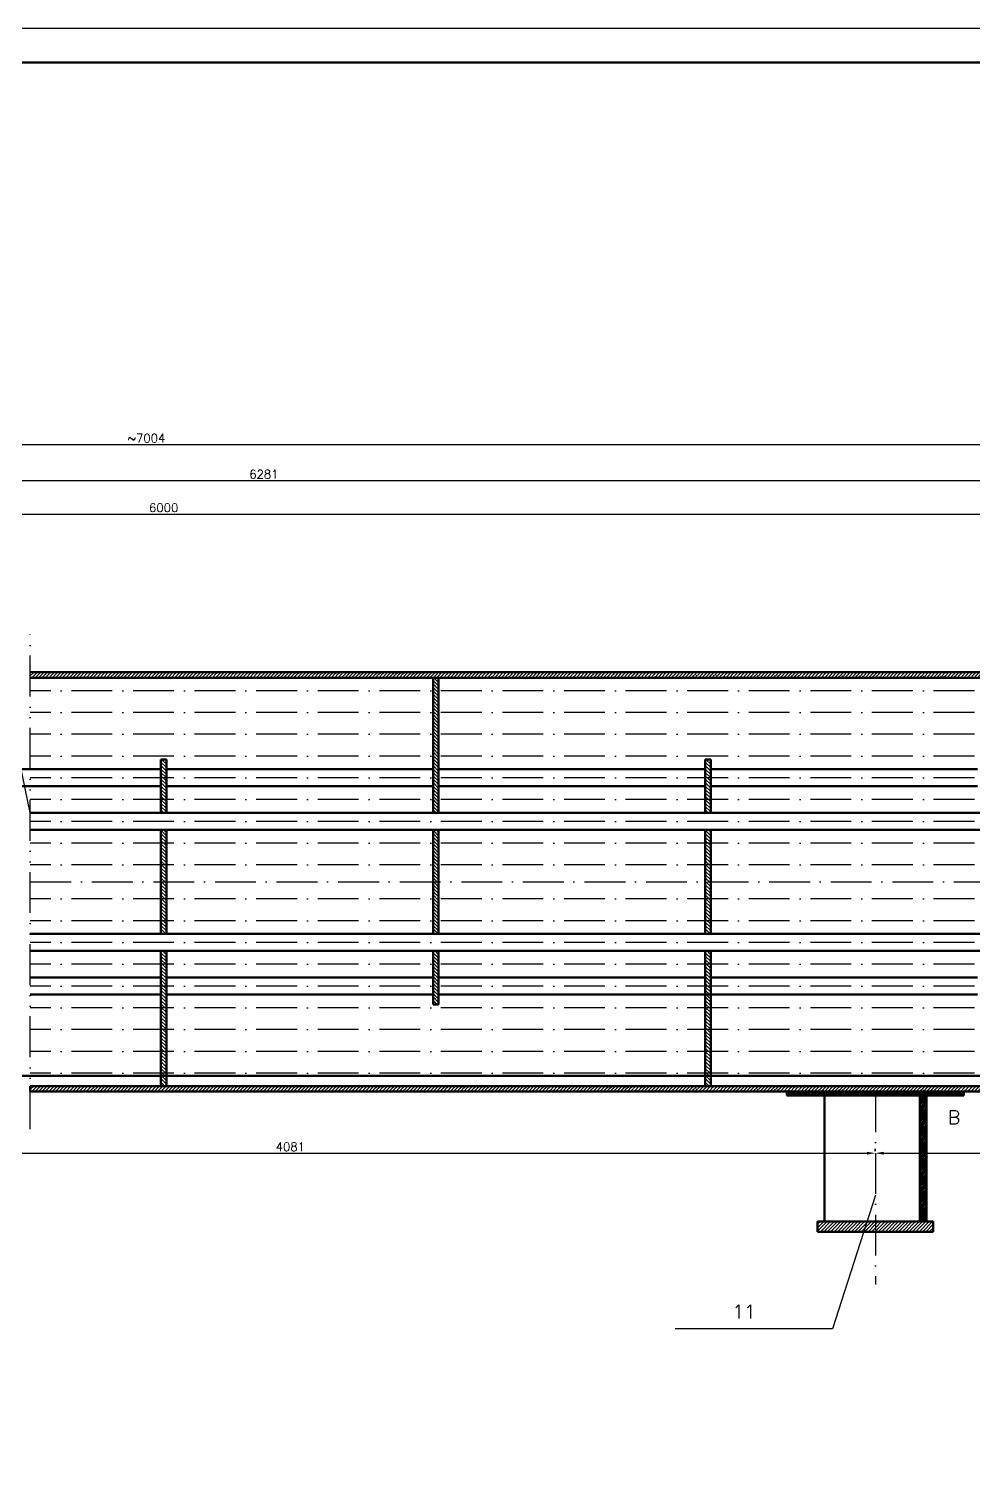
# Model space of a CAD drawing. Header units: millimetres. Extents: x 0 to 5458, y 0 to 841.
# Drawn here: x 457.7 to 735.4, y 420.5 to 841 of the extents above; entities that cross this region are included whole.
import ezdxf

# ---------------------------------------------------------------- set-up
doc = ezdxf.new("R2010")
doc.units = ezdxf.units.MM
doc.header["$PDMODE"] = 34
doc.linetypes.add('ACAD_ISO10W100', pattern=[18, 12, -3, 0, -3])
doc.linetypes.add('ACAD_ISO12W100', pattern=[21, 12, -3, 0, -3, 0, -3])
doc.layers.get('Defpoints').update_dxf_attribs({"lineweight": 25})
for name, color, linetype, lineweight in [('实线', 7, 'Continuous', 50), ('断开线', 220, 'ACAD_ISO12W100', 25), ('标注（用细实线）', 3, 'Continuous', 25), ('点化线', 10, 'ACAD_ISO10W100', 25), ('细实线', 2, 'Continuous', 25)]:
    doc.layers.add(name, color=color, linetype=linetype, lineweight=lineweight)
doc.styles.get("Standard").update_dxf_attribs({"font": 'txt', "bigfont": 'gbcbig.shx'})
doc.styles.add('标题栏', font='txt.shx', dxfattribs={"height": 4, "bigfont": 'gbcbig.shx'})
doc.dimstyles.new('ISO-25', dxfattribs={"dimtxt": 2.5, "dimasz": 2.5, "dimexe": 1.25, "dimexo": 0.625, "dimtad": 1, "dimtxsty": 'Standard', "dimcen": 2.5, "dimadec": 0, "dimazin": 0, "dimtfac": 1, "dimtmove": 0, "dimatfit": 3, "dimfxl": 0, "dimarcsym": 0})
pattern_1 = [(135, (320, 1.13686837721616e-13), (-0.4999999991609843, -0.4999999991609841), [])]
pattern_2 = [(135, (160, 1.13686837721616e-13), (-0.4999999991609843, -0.4999999991609841), [])]
pattern_3 = [(135, (26.00000000000011, 0), (-0.2499999995804922, -0.2499999995804921), [])]
pattern_4 = [(45, (344.0195017295355, 0), (-0.4999999991609842, 0.4999999991609843), [])]

# ---------------------------------------------------------------- blocks, each defined once
blk = doc.blocks.new('*D10')
at = {"layer": 'Defpoints', "color": 0, "ltscale": 0.3}
for p in [(818.2000000000002, 698.3101926759518), (176.6000000000002, 689.5691879913943), (818.2000000000002, 626.2157731799078)]:
    blk.add_point(p, dxfattribs=at)
at = {"layer": '标注（用细实线）', "color": 0, "lineweight": -2, "ltscale": 0.3}
for p, q in [((176.6000000000002, 690.1941879913943), (176.6000000000002, 699.5601926759518)), ((179.1000000000002, 698.3101926759518), (815.7000000000002, 698.3101926759518)), ((818.2000000000002, 626.8407731799078), (818.2000000000002, 699.5601926759518))]:
    blk.add_line(p, q, dxfattribs=at)
at = {"layer": '标注（用细实线）', "color": 0, "ltscale": 0.3}
for points in [[(179.1000000000002, 698.7268593426185), (179.1000000000002, 697.8935260092852), (176.6000000000002, 698.3101926759518)], [(815.7000000000002, 698.7268593426185), (815.7000000000002, 697.8935260092852), (818.2000000000002, 698.3101926759518)]]:
    blk.add_solid(points, dxfattribs=at)
at = {"layer": '标注（用细实线）', "color": 0, "ltscale": 0.3, "insert": (497.4000000000002, 700.1851926759518), "char_height": 2.5, "attachment_point": 5}
blk.add_mtext('6000', dxfattribs=at)
blk = doc.blocks.new('*D11')
at = {"layer": 'Defpoints', "color": 0, "ltscale": 0.3}
for p in [(877.0972545323561, 708.169378002075), (176.6000000000002, 698.3101926759518), (877.0972545323561, 651.8157731799079)]:
    blk.add_point(p, dxfattribs=at)
at = {"layer": '标注（用细实线）', "color": 0, "lineweight": -2, "ltscale": 0.3}
for p, q in [((176.6000000000002, 698.9351926759518), (176.6000000000002, 709.419378002075)), ((179.1000000000002, 708.169378002075), (874.5972545323561, 708.169378002075)), ((877.0972545323561, 652.4407731799079), (877.0972545323561, 709.419378002075))]:
    blk.add_line(p, q, dxfattribs=at)
at = {"layer": '标注（用细实线）', "color": 0, "ltscale": 0.3}
for points in [[(179.1000000000002, 708.5860446687416), (179.1000000000002, 707.7527113354083), (176.6000000000002, 708.169378002075)], [(874.5972545323561, 708.5860446687416), (874.5972545323561, 707.7527113354083), (877.0972545323561, 708.169378002075)]]:
    blk.add_solid(points, dxfattribs=at)
at = {"layer": '标注（用细实线）', "color": 0, "ltscale": 0.3, "insert": (526.8486272661781, 710.044378002075), "char_height": 2.5, "attachment_point": 5}
blk.add_mtext('6281', dxfattribs=at)
blk = doc.blocks.new('*D12')
at = {"layer": 'Defpoints', "color": 0, "ltscale": 0.3}
for p in [(920.3999999991547, 718.7390158449934), (64.21939030030282, 590.2157430798321), (920.3999999991547, 590.2157430798321)]:
    blk.add_point(p, dxfattribs=at)
at = {"layer": '标注（用细实线）', "color": 0, "lineweight": -2, "ltscale": 0.3}
for p, q in [((64.21939030030282, 590.8407430798321), (64.21939030030283, 719.9890158449934)), ((920.3999999991547, 590.8407430798321), (920.3999999991547, 719.9890158449934)), ((66.71939030030283, 718.7390158449934), (917.8999999991547, 718.7390158449934))]:
    blk.add_line(p, q, dxfattribs=at)
at = {"layer": '标注（用细实线）', "color": 0, "ltscale": 0.3}
for points in [[(66.71939030030283, 719.1556825116601), (66.71939030030283, 718.3223491783268), (64.21939030030283, 718.7390158449934)], [(917.8999999991547, 719.1556825116601), (917.8999999991547, 718.3223491783268), (920.3999999991547, 718.7390158449934)]]:
    blk.add_solid(points, dxfattribs=at)
at = {"layer": '标注（用细实线）', "color": 0, "ltscale": 0.3, "insert": (492.3096951497288, 720.6140158449934), "char_height": 2.5, "attachment_point": 5}
blk.add_mtext('~7004', dxfattribs=at)
blk = doc.blocks.new('*D17')
at = {"layer": 'Defpoints', "color": 0, "ltscale": 0.3}
for p in [(706.5497017917065, 510.4775451745225), (849.9174904529759, 510.489178497494), (849.9174904529759, 505.8157731799081)]:
    blk.add_point(p, dxfattribs=at)
at = {"layer": '标注（用细实线）', "color": 0, "lineweight": -2, "ltscale": 0.3}
for p, q in [((706.5497017917065, 511.1025451745225), (706.5497017917065, 511.739178497494)), ((709.0497017917065, 510.489178497494), (847.4174904529759, 510.489178497494)), ((849.9174904529759, 506.4407731799081), (849.9174904529759, 511.739178497494))]:
    blk.add_line(p, q, dxfattribs=at)
at = {"layer": '标注（用细实线）', "color": 0, "ltscale": 0.3}
for points in [[(709.0497017917065, 510.9058451641607), (709.0497017917065, 510.0725118308274), (706.5497017917065, 510.489178497494)], [(847.4174904529759, 510.9058451641607), (847.4174904529759, 510.0725118308274), (849.9174904529759, 510.489178497494)]]:
    blk.add_solid(points, dxfattribs=at)
at = {"layer": '标注（用细实线）', "color": 0, "ltscale": 0.3, "insert": (778.2335961223412, 512.3641784974941), "char_height": 2.5, "attachment_point": 5}
blk.add_mtext('1000', dxfattribs=at)
blk = doc.blocks.new('*D46')
at = {"layer": 'Defpoints', "color": 0, "ltscale": 0.3}
for p in [(362.6000000000004, 510.058745547547), (706.6195017295357, 510.489178497494), (706.6195017295357, 510.489178497494)]:
    blk.add_point(p, dxfattribs=at)
at = {"layer": '标注（用细实线）', "color": 0, "lineweight": -2, "ltscale": 0.3}
for p, q in [((362.6000000000004, 510.683745547547), (362.6000000000004, 511.739178497494)), ((365.1000000000004, 510.489178497494), (704.1195017295357, 510.489178497494)), ((706.6195017295357, 511.114178497494), (706.6195017295357, 511.739178497494))]:
    blk.add_line(p, q, dxfattribs=at)
at = {"layer": '标注（用细实线）', "color": 0, "ltscale": 0.3}
for points in [[(365.1000000000004, 510.9058451641607), (365.1000000000004, 510.0725118308274), (362.6000000000004, 510.489178497494)], [(704.1195017295357, 510.9058451641607), (704.1195017295357, 510.0725118308274), (706.6195017295357, 510.489178497494)]]:
    blk.add_solid(points, dxfattribs=at)
at = {"layer": '标注（用细实线）', "color": 0, "ltscale": 0.3, "insert": (534.6097508647681, 512.3641784974941), "char_height": 2.5, "attachment_point": 5}
blk.add_mtext('4081', dxfattribs=at)

msp = doc.modelspace()

# ---------------------------------------------------------------- hatches: boundary and pattern name
at = {"layer": '实线', "ltscale": 0.3}
h = msp.add_hatch(dxfattribs=at)
h.set_pattern_fill('JIS_WOOD', color=256, scale=0.5, angle=90, style=0)
h.set_pattern_definition(pattern_3)
h.paths.add_polyline_path([(732.6195017295358, 528.6157731801352), (706.619501729536, 528.6157731801351), (706.619501729536, 527.420043637781), (732.619501729536, 527.4200436377811)])
at = {"layer": '标注（用细实线）', "ltscale": 0.3}
h = msp.add_hatch(dxfattribs=at)
h.set_pattern_fill('JIS_WOOD', color=256, style=0)
h.set_pattern_definition([(45, (-1.906481975311181e-05, 121.5999999997729), (-0.4999999991609842, 0.4999999991609843), [])])
edge = h.paths.add_edge_path()
edge.add_line((458.2051627914616, 651.815773179681), (458.2051818562813, 650.2157731799081))
edge.add_line((838.8348387662741, 651.815773179681), (458.2051628455031, 651.8112377820911))
edge.add_line((838.8348387662741, 650.2157731799081), (838.8348387662741, 651.815773179681))
edge.add_line((458.2051818562813, 650.2157731799081), (838.8348387662741, 650.2157731799081))
edge.add_line((838.8348387662741, 650.2206493609291), (826.1999809351804, 650.2204988101248))
h = msp.add_hatch(dxfattribs=at)
h.set_pattern_fill('JIS_WOOD', color=256, angle=90, style=0)
h.set_pattern_definition(pattern_1)
h.paths.add_polyline_path([(578.2000000000002, 650.2157731799081), (576.6000000000001, 650.2157731799078), (576.6000000000001, 646.4157731799077), (578.2000000000002, 646.4157731799077)])
h = msp.add_hatch(dxfattribs=at)
h.set_pattern_fill('JIS_WOOD', color=256, angle=90, style=0)
h.set_pattern_definition(pattern_1)
h.paths.add_polyline_path([(578.2000000000002, 627.2157731799077), (576.6000000000001, 627.2157731799078), (576.6000000000001, 620.8157731799078), (578.2000000000002, 620.8157731799079)])
h.paths.add_polyline_path([(578.2000000000002, 633.6157731799078), (576.6000000000001, 633.6157731799079), (576.6000000000001, 627.2157731799078), (578.2000000000002, 627.2157731799078)])
h.paths.add_polyline_path([(578.2000000000003, 640.0157731799078), (576.6000000000001, 640.0157731799078), (576.6000000000001, 633.6157731799078), (578.2000000000002, 633.6157731799077)])
h.paths.add_polyline_path([(578.2000000000003, 646.4157731799075), (576.6000000000001, 646.4157731799077), (576.6000000000001, 640.0157731799077), (578.2000000000002, 640.0157731799077)])
h.paths.add_polyline_path([(578.2000000000002, 620.8157731799078), (576.6000000000001, 620.8157731799078), (576.6000000000003, 614.4157731799079), (578.2000000000002, 614.4157731799079)])
h.paths.add_polyline_path([(578.2000000000002, 614.4157731799079), (576.6000000000001, 614.4157731799079), (576.6000000000001, 610.5157731799078), (578.2000000000002, 610.5157731799078)])
h.paths.add_polyline_path([(578.2000000000002, 605.515773179908), (576.6000000000001, 605.515773179908), (576.6000000000001, 601.6157731799079), (578.2000000000002, 601.6157731799079)])
h.paths.add_polyline_path([(578.2000000000002, 601.6157731799079), (576.6000000000001, 601.6157731799079), (576.6000000000001, 595.215773179908), (578.2000000000002, 595.215773179908)])
h.paths.add_polyline_path([(578.2000000000002, 595.2157731799081), (576.6000000000001, 595.215773179908), (576.6000000000001, 590.2157731799082), (578.2000000000002, 590.2157731799082)])
h.paths.add_polyline_path([(578.2, 590.2157731799082), (576.6000000000001, 590.2157731799081), (576.6000000000001, 585.2157731799083), (578.2000000000002, 585.2157731799083)])
h.paths.add_polyline_path([(578.2000000000002, 585.2157731799083), (576.6000000000001, 585.2157731799082), (576.6000000000001, 578.8157731799082), (578.2000000000002, 578.8157731799082)])
h = msp.add_hatch(dxfattribs=at)
h.set_pattern_fill('JIS_WOOD', color=256, angle=90, style=0)
h.set_pattern_definition(pattern_2)
h.paths.add_polyline_path([(498.2000000000002, 626.215773179908), (496.6000000000002, 626.2157731799081), (496.6000000000002, 620.8157731799079), (498.2000000000002, 620.8157731799079)])
h.paths.add_polyline_path([(498.2000000000002, 620.8157731799079), (496.6000000000003, 620.815773179908), (496.6000000000002, 614.4157731799079), (498.2000000000002, 614.4157731799079)])
h.paths.add_polyline_path([(498.2000000000002, 614.4157731799079), (496.6000000000001, 614.4157731799079), (496.6000000000002, 610.5157731799078), (498.2000000000002, 610.5157731799078)])
h = msp.add_hatch(dxfattribs=at)
h.set_pattern_fill('JIS_WOOD', color=256, angle=90, style=0)
h.set_pattern_definition(pattern_1)
h.paths.add_polyline_path([(658.2000000000002, 626.215773179908), (656.6000000000001, 626.2157731799081), (656.6000000000001, 620.8157731799079), (658.2000000000002, 620.8157731799079)])
h.paths.add_polyline_path([(658.2000000000002, 620.8157731799079), (656.6000000000003, 620.815773179908), (656.6000000000001, 614.4157731799079), (658.2000000000002, 614.4157731799079)])
h.paths.add_polyline_path([(658.2000000000002, 614.4157731799079), (656.6000000000001, 614.4157731799079), (656.6000000000001, 610.5157731799078), (658.2000000000002, 610.5157731799078)])
h = msp.add_hatch(dxfattribs=at)
h.set_pattern_fill('JIS_WOOD', color=256, angle=90, style=0)
h.set_pattern_definition(pattern_2)
h.paths.add_polyline_path([(498.2000000000001, 605.515773179908), (496.6000000000002, 605.5157731799079), (496.6000000000002, 601.6157731799079), (498.2000000000001, 601.6157731799079)])
h.paths.add_polyline_path([(498.2000000000002, 601.6157731799079), (496.6000000000003, 601.6157731799079), (496.6000000000002, 595.215773179908), (498.2000000000002, 595.2157731799078)])
h.paths.add_polyline_path([(498.2000000000002, 595.215773179908), (496.6000000000003, 595.215773179908), (496.6000000000003, 590.2157731799082), (498.2000000000002, 590.2157731799082)])
h.paths.add_polyline_path([(498.2000000000002, 590.2157731799081), (496.6000000000002, 590.2157731799082), (496.6000000000001, 585.2157731799082), (498.2000000000003, 585.2157731799083)])
h.paths.add_polyline_path([(498.2000000000002, 585.2157731799082), (496.6000000000002, 585.2157731799082), (496.6000000000001, 578.8157731799081), (498.2000000000002, 578.8157731799081)])
h.paths.add_polyline_path([(498.2000000000002, 578.8157731799082), (496.6000000000002, 578.8157731799082), (496.6000000000001, 574.915773179908), (498.2000000000003, 574.915773179908)])
h.paths.add_polyline_path([(498.2000000000002, 569.9157731799085), (496.6000000000001, 569.9157731799085), (496.6000000000001, 566.0157731799083), (498.2000000000002, 566.0157731799084)])
h.paths.add_polyline_path([(498.2000000000002, 566.0157731799081), (496.6000000000001, 566.0157731799081), (496.6000000000001, 559.615773179908), (498.2000000000002, 559.615773179908)])
h = msp.add_hatch(dxfattribs=at)
h.set_pattern_fill('JIS_WOOD', color=256, angle=90, style=0)
h.set_pattern_definition(pattern_1)
h.paths.add_polyline_path([(658.2, 605.515773179908), (656.6000000000001, 605.5157731799079), (656.6000000000001, 601.6157731799079), (658.2, 601.6157731799079)])
h.paths.add_polyline_path([(658.2000000000002, 601.6157731799079), (656.6000000000003, 601.6157731799079), (656.6000000000001, 595.215773179908), (658.2000000000002, 595.2157731799078)])
h.paths.add_polyline_path([(658.2000000000002, 595.215773179908), (656.6000000000003, 595.215773179908), (656.6000000000003, 590.2157731799082), (658.2000000000002, 590.2157731799082)])
h.paths.add_polyline_path([(658.2000000000003, 590.2157731799081), (656.6000000000001, 590.2157731799082), (656.6000000000001, 585.2157731799082), (658.2000000000003, 585.2157731799083)])
h.paths.add_polyline_path([(658.2000000000002, 585.2157731799082), (656.6000000000001, 585.2157731799082), (656.6000000000001, 578.8157731799081), (658.2000000000003, 578.8157731799081)])
h.paths.add_polyline_path([(658.2000000000003, 578.8157731799082), (656.6000000000001, 578.8157731799082), (656.6000000000001, 574.915773179908), (658.2000000000003, 574.915773179908)])
h.paths.add_polyline_path([(658.2000000000003, 569.9157731799085), (656.6000000000001, 569.9157731799085), (656.6000000000001, 566.0157731799083), (658.2000000000003, 566.0157731799084)])
h.paths.add_polyline_path([(658.2000000000003, 566.0157731799081), (656.6000000000001, 566.0157731799081), (656.6000000000001, 559.615773179908), (658.2000000000002, 559.615773179908)])
h = msp.add_hatch(dxfattribs=at)
h.set_pattern_fill('JIS_WOOD', color=256, angle=90, style=0)
h.set_pattern_definition(pattern_1)
h.paths.add_polyline_path([(578.2000000000003, 578.8157731799082), (576.6000000000001, 578.8157731799082), (576.6000000000001, 574.915773179908), (578.2000000000002, 574.915773179908)])
h.paths.add_polyline_path([(578.2000000000002, 569.9157731799083), (576.6000000000001, 569.9157731799083), (576.6000000000001, 566.0157731799081), (578.2000000000002, 566.0157731799081)])
h.paths.add_polyline_path([(578.2000000000002, 566.015773179908), (576.6000000000001, 566.015773179908), (576.6000000000001, 559.6157731799082), (578.2000000000002, 559.615773179908)])
h.paths.add_polyline_path([(578.2000000000003, 559.6157731799082), (576.6000000000001, 559.6157731799082), (576.6000000000001, 554.2157731799081), (578.2000000000002, 554.2157731799082)])
h = msp.add_hatch(dxfattribs=at)
h.set_pattern_fill('JIS_WOOD', color=256, angle=90, style=0)
h.set_pattern_definition(pattern_2)
h.paths.add_polyline_path([(498.2000000000002, 559.6157731799082), (496.6000000000001, 559.6157731799082), (496.6000000000001, 553.2157731799082), (498.2000000000002, 553.2157731799081)])
h.paths.add_polyline_path([(498.2000000000002, 553.2157731799082), (496.6000000000001, 553.2157731799081), (496.6000000000001, 546.8157731799081), (498.2000000000002, 546.8157731799081)])
h.paths.add_polyline_path([(498.2000000000002, 546.8157731799082), (496.6000000000001, 546.8157731799082), (496.6000000000001, 540.4157731799082), (498.2000000000002, 540.4157731799081)])
h.paths.add_polyline_path([(498.2000000000002, 540.4157731799082), (496.6000000000001, 540.4157731799081), (496.6000000000001, 534.0157731799081), (498.2000000000002, 534.0157731799081)])
h.paths.add_polyline_path([(498.2000000000002, 533.2157731799083), (496.6000000000001, 533.2157731799083), (496.6000000000001, 530.2157731799082), (498.2000000000001, 530.2157731799081)])
h.paths.add_polyline_path([(498.2000000000001, 534.0157731799081), (496.6000000000001, 534.0157731799081), (496.6000000000001, 533.2157731799083), (498.2000000000002, 533.2157731799084)])
h = msp.add_hatch(dxfattribs=at)
h.set_pattern_fill('JIS_WOOD', color=256, angle=90, style=0)
h.set_pattern_definition(pattern_1)
h.paths.add_polyline_path([(658.2000000000003, 559.6157731799082), (656.6000000000001, 559.6157731799082), (656.6000000000001, 553.2157731799082), (658.2000000000002, 553.2157731799081)])
h.paths.add_polyline_path([(658.2000000000002, 553.2157731799082), (656.6000000000001, 553.2157731799081), (656.6000000000001, 546.8157731799081), (658.2000000000002, 546.8157731799081)])
h.paths.add_polyline_path([(658.2000000000002, 546.8157731799082), (656.6000000000001, 546.8157731799082), (656.6000000000001, 540.4157731799082), (658.2000000000002, 540.4157731799081)])
h.paths.add_polyline_path([(658.2000000000002, 540.4157731799082), (656.6000000000001, 540.4157731799081), (656.6000000000001, 534.0157731799081), (658.2000000000002, 534.0157731799081)])
h.paths.add_polyline_path([(658.2000000000002, 533.2157731799083), (656.6000000000001, 533.2157731799083), (656.6000000000001, 530.2157731799082), (658.2, 530.2157731799081)])
h.paths.add_polyline_path([(658.2, 534.0157731799081), (656.6000000000001, 534.0157731799081), (656.6000000000001, 533.2157731799083), (658.2000000000003, 533.2157731799084)])
h = msp.add_hatch(dxfattribs=at)
h.set_pattern_fill('JIS_WOOD', color=256, style=0)
h.set_pattern_definition([(45, (0, 0), (-0.4999999991609842, 0.4999999991609843), [])])
edge = h.paths.add_edge_path()
edge.add_line((458.2051818562814, 530.2157731799081), (458.2052009211011, 528.6157731801352))
edge.add_line((838.8348578310938, 530.2157731799081), (458.2051819103229, 530.2112377823182))
edge.add_line((838.8348578310938, 528.6157731801352), (838.8348578310938, 530.2157731799081))
edge.add_line((458.2052009211011, 528.6157731801352), (838.8348578310938, 528.6157731801352))
edge.add_line((838.8348578310938, 528.6206493611562), (826.2000000000002, 528.6204988103519))
h = msp.add_hatch(dxfattribs=at)
h.set_pattern_fill('JIS_WOOD', color=256, scale=0.5, angle=90, style=0)
h.set_pattern_definition([(135, (0, 0), (-0.2499999995804922, -0.2499999995804921), [])])
h.paths.add_polyline_path([(706.6195017295357, 528.6157731801352), (680.6195017295358, 528.6157731801351), (680.6195017295358, 527.420043637781), (706.6195017295358, 527.4200436377811)])
h = msp.add_hatch(dxfattribs=at)
h.set_pattern_fill('JIS_WOOD', color=256, scale=0.5, angle=90, style=0)
h.set_pattern_definition(pattern_3)
h.paths.add_polyline_path([(732.6195017295358, 528.6157731801352), (706.619501729536, 528.6157731801351), (706.619501729536, 527.420043637781), (732.619501729536, 527.4200436377811)])
h = msp.add_hatch(dxfattribs=at)
h.set_pattern_fill('JIS_WOOD', color=256, scale=0.5, style=0)
h.set_pattern_definition([(45, (372.0587801241545, -0.03847576209415138), (-0.2499999995804921, 0.2499999995804921), [])])
h.paths.add_polyline_path([(721.6587801241549, 527.381567875687), (719.6587801241549, 527.381567875687), (719.6587801241549, 490.3815678756869), (721.6587801241549, 490.3815678756869)])
h = msp.add_hatch(dxfattribs=at)
h.set_pattern_fill('JIS_WOOD', color=256, style=0)
h.set_pattern_definition(pattern_4)
h.paths.add_polyline_path([(706.6195017295358, 490.420043637781), (689.6195017295358, 490.420043637781), (689.6195017295358, 487.4200436377811), (706.6195017295358, 487.4200436377811)])
h = msp.add_hatch(dxfattribs=at)
h.set_pattern_fill('JIS_WOOD', color=256, style=0)
h.set_pattern_definition(pattern_4)
h.paths.add_polyline_path([(723.6195017295358, 490.420043637781), (706.6195017295358, 490.4200436377811), (706.6195017295358, 487.4200436377811), (723.6195017295358, 487.4200436377811)])

# ---------------------------------------------------------------- linework, layer by layer
at = {"layer": '实线'}
for p, q in [((826.2000000000003, 651.815773179908), (458.2051818562814, 651.8157731799079)), ((826.2000000000002, 650.215773179908), (458.2051818562814, 650.2157731799081)), ((576.6000000000001, 650.215773179908), (576.6000000000001, 610.5157731799076)), ((576.6000000000001, 650.2157731799078), (578.2000000000002, 650.2157731799078)), ((576.6000000000001, 650.215773179908), (576.6000000000001, 610.5157731799076)), ((576.6000000000001, 650.2157731799078), (578.2000000000002, 650.2157731799078)), ((578.2000000000002, 610.5157731799077), (578.2000000000002, 650.2157731799078)), ((578.2, 610.5157731799076), (578.2000000000002, 650.2157731799078)), ((418.2000000000001, 623.3157731799075), (496.6000000000002, 623.3157731799074)), ((496.6000000000002, 626.215773179908), (496.6000000000002, 610.5157731799076)), ((496.6000000000002, 626.215773179908), (498.2000000000002, 626.2157731799078)), ((496.6000000000003, 626.2157731799081), (496.6000000000002, 610.5157731799077)), ((496.6000000000003, 626.2157731799081), (498.2000000000002, 626.215773179908)), ((498.2000000000002, 610.5157731799076), (498.2000000000002, 626.2157731799078)), ((498.2000000000002, 610.5157731799077), (498.2000000000002, 626.215773179908)), ((498.2000000000001, 623.3157731799075), (576.6000000000001, 623.3157731799075)), ((578.2000000000002, 623.3157731799074), (656.6000000000003, 623.3157731799074)), ((656.6000000000003, 626.215773179908), (656.6000000000004, 610.5157731799077)), ((656.6000000000003, 626.215773179908), (658.2, 626.2157731799078)), ((656.6000000000003, 626.2157731799081), (656.6000000000001, 610.5157731799077)), ((656.6000000000003, 626.2157731799081), (658.2000000000002, 626.215773179908)), ((658.2000000000002, 610.5157731799077), (658.2, 626.2157731799078)), ((658.2000000000002, 610.5157731799077), (658.2000000000002, 626.215773179908)), ((658.2000000000002, 623.3157731799074), (736.6000000000001, 623.3157731799074)), ((496.6000000000002, 618.3157731799076), (418.2000000000001, 618.3157731799076)), ((576.6000000000001, 618.3157731799076), (498.2000000000001, 618.3157731799078)), ((656.6000000000003, 618.3157731799078), (578.2000000000002, 618.3157731799078)), ((736.6000000000003, 618.3157731799076), (658.2, 618.3157731799078)), ((826.2000000000002, 610.5157731799078), (458.2051818562813, 610.5157731799076)), ((826.2000000000002, 605.515773179908), (458.2051818562813, 605.5157731799079)), ((496.6000000000001, 605.515773179908), (496.6000000000001, 574.9157731799079)), ((496.6000000000002, 605.5157731799081), (496.6000000000001, 574.915773179908)), ((498.2000000000002, 574.915773179908), (498.2000000000002, 605.5157731799079)), ((498.2000000000002, 574.9157731799081), (498.2000000000002, 605.5157731799081)), ((576.6000000000001, 605.5157731799079), (576.6000000000003, 574.915773179908)), ((576.6000000000001, 605.5157731799081), (576.6000000000001, 574.9157731799079)), ((576.6000000000001, 605.5157731799083), (576.6000000000001, 574.915773179908)), ((578.2000000000002, 574.915773179908), (578.2000000000002, 605.515773179908)), ((578.2, 574.9157731799079), (578.2, 605.515773179908)), ((578.2000000000002, 574.915773179908), (578.2000000000002, 605.5157731799081)), ((656.6000000000004, 605.515773179908), (656.6000000000003, 574.915773179908)), ((656.6000000000001, 605.5157731799081), (656.6000000000001, 574.915773179908)), ((658.2000000000002, 574.915773179908), (658.2000000000002, 605.5157731799079)), ((658.2000000000003, 574.9157731799081), (658.2000000000002, 605.5157731799081)), ((826.2000000000002, 574.9157731799081), (458.2051818562813, 574.9157731799079)), ((826.2000000000002, 569.9157731799082), (458.2051818562813, 569.9157731799082)), ((496.6000000000001, 569.9157731799082), (496.6000000000001, 530.2157731799082)), ((496.6000000000001, 569.9157731799083), (496.6000000000001, 530.2157731799083)), ((498.2000000000002, 530.2157731799082), (498.2000000000002, 569.9157731799082)), ((498.2000000000002, 530.2157731799083), (498.2000000000002, 569.9157731799085)), ((576.6000000000003, 569.9157731799082), (576.6000000000003, 554.2157731799081)), ((576.6000000000001, 569.9157731799082), (576.6000000000001, 554.2157731799081)), ((576.6000000000001, 569.9157731799085), (576.6000000000001, 554.2157731799082)), ((578.2000000000002, 554.2157731799081), (578.2000000000002, 569.9157731799082)), ((578.2000000000002, 554.2157731799081), (578.2000000000002, 569.9157731799082)), ((578.2000000000002, 554.2157731799082), (578.2000000000002, 569.9157731799085)), ((656.6000000000003, 569.9157731799082), (656.6000000000001, 530.2157731799082)), ((656.6000000000001, 569.9157731799083), (656.6000000000001, 530.2157731799083)), ((658.2000000000002, 530.2157731799082), (658.2000000000002, 569.9157731799082)), ((658.2000000000002, 530.2157731799083), (658.2000000000003, 569.9157731799085)), ((496.6000000000002, 562.1157731799085), (458.2051818562813, 562.1157731799084)), ((576.6000000000003, 562.1157731799084), (498.2000000000002, 562.1157731799084)), ((656.6000000000003, 562.1157731799085), (578.2000000000002, 562.1157731799084)), ((736.6000000000003, 562.1157731799085), (658.2000000000002, 562.1157731799084)), ((458.2051818562813, 557.1157731799086), (496.6000000000002, 557.1157731799085)), ((498.2000000000002, 557.1157731799084), (576.6000000000003, 557.1157731799084)), ((578.2000000000002, 557.1157731799084), (736.6000000000001, 557.1157731799085)), ((576.6000000000003, 554.2157731799081), (578.2000000000002, 554.2157731799081)), ((576.6000000000001, 554.2157731799081), (578.2000000000002, 554.2157731799081)), ((576.6000000000001, 554.2157731799082), (578.2000000000002, 554.2157731799082)), ((826.2000000000002, 530.215773179908), (458.2051818562814, 530.2157731799081)), ((496.6000000000001, 530.2157731799081), (498.2000000000002, 530.2157731799081)), ((496.6000000000001, 530.2157731799082), (498.2000000000002, 530.2157731799082)), ((656.6000000000001, 530.2157731799081), (658.2000000000002, 530.2157731799081)), ((656.6000000000001, 530.2157731799082), (658.2000000000002, 530.2157731799082)), ((732.6195017295358, 530.2157731799081), (734.2195017295359, 530.2157731799081)), ((826.2000000000003, 528.6201580266995), (458.2051818562814, 528.615773179908)), ((732.6195017295358, 528.6200436377811), (680.6195017295358, 528.6200436377811)), ((680.6195017295358, 528.6200436377811), (680.6195017295358, 527.4200436377811)), ((680.6195017295358, 527.4200436377811), (732.6195017295358, 527.4200436377811)), ((691.6195017295358, 527.4200436377811), (691.6195017295358, 490.4200436377811)), ((706.6195017295358, 527.4200436377811), (721.6195017295358, 527.4200436377811)), ((719.6195017295358, 527.4200436377811), (719.6195017295358, 490.4200436377811)), ((721.6195017295358, 527.4200436377811), (721.6195017295358, 490.4200436377811)), ((732.6195017295358, 528.6200436377811), (732.6195017295358, 527.4200436377811)), ((706.6195017295358, 490.4200436377811), (689.6195017295358, 490.4200436377811)), ((689.6195017295358, 490.4200436377811), (689.6195017295358, 487.4200436377811)), ((706.6195017295358, 490.4200436377811), (723.6195017295358, 490.4200436377811)), ((723.6195017295358, 490.4200436377811), (723.6195017295358, 487.4200436377811)), ((689.6195017295358, 487.4200436377811), (706.6195017295358, 487.4200436377811)), ((723.6195017295358, 487.4200436377811), (706.6195017295358, 487.4200436377811))]:
    msp.add_line(p, q, dxfattribs=at)
at = {"layer": '实线', "ltscale": 0.3}
for p, q in [((176.6000000000001, 533.2157731799082), (826.2000000000003, 533.2157731799082)), ((458.2051818562814, 530.2157731799081), (458.2052009211011, 528.6157731801352)), ((838.8348578310938, 530.2157731799081), (458.2051819103229, 530.2112377823182)), ((458.2052009211011, 528.6157731801352), (838.8348578310938, 528.6157731801352)), ((706.6195017295358, 528.6200436377811), (706.6195017295358, 527.4200436377811)), ((732.6195017295358, 528.6157731801352), (706.6195017295358, 528.6157731801352)), ((706.6195017295358, 527.4200436377811), (732.6195017295358, 527.4200436377811)), ((719.6195017295358, 527.4200436377811), (721.6195017295358, 527.4200436377811)), ((719.6195017295358, 490.4200436377811), (719.6195017295358, 527.4200436377811)), ((721.6195017295358, 527.4200436377811), (721.6195017295358, 490.4200436377811)), ((732.6195017295358, 527.4200436377811), (732.6195017295358, 528.6157731801352)), ((721.6195017295358, 490.4200436377811), (719.6195017295358, 490.4200436377811))]:
    msp.add_line(p, q, dxfattribs=at)
msp.add_lwpolyline([(20, 10), (1179, 10), (1179, 830.9999999999999), (20, 830.9999999999999)], close=True, dxfattribs=at)
at = {"layer": '断开线'}
msp.add_line((458.2051818562813, 517.5125133098899), (458.2051818562813, 663.0437722277142), dxfattribs=at)
at = {"layer": '标注（用细实线）'}
for p, q in [((458.2051818562813, 610.5157731799076), (425.4909891365478, 768.3592351664747)), ((576.6000000000001, 530.2157731799081), (578.2000000000002, 530.2157731799081)), ((656.6000000000001, 530.2157731799081), (658.2000000000002, 530.2157731799081)), ((706.6195017295357, 498.1469926645987), (693.9523400360482, 458.8526217097287)), ((693.9523400360482, 458.8526217097287), (647.7523854972563, 458.8526217097287))]:
    msp.add_line(p, q, dxfattribs=at)
at = {"layer": '点化线'}
for p, q in [((826.2000000000002, 646.4157731799078), (458.2051818562813, 646.4157731799077)), ((826.2000000000002, 640.0157731799078), (458.2051818562813, 640.0157731799077)), ((826.2000000000002, 633.6157731799078), (458.2051818562813, 633.6157731799078)), ((826.2000000000002, 627.215773179908), (458.2051818562813, 627.2157731799077)), ((826.2000000000002, 620.8157731799079), (458.2051818562813, 620.8157731799078)), ((826.2000000000002, 620.8157731799079), (458.2051818562813, 620.8157731799078)), ((826.2000000000002, 620.8157731799079), (458.2051818562813, 620.8157731799078)), ((826.2000000000002, 614.415773179908), (458.2051818562813, 614.4157731799078)), ((826.2000000000002, 608.015773179908), (458.2051818562813, 608.0157731799078)), ((826.2000000000002, 601.6157731799079), (458.2051818562813, 601.6157731799078)), ((826.2000000000002, 595.215773179908), (458.2051818562813, 595.2157731799078)), ((458.2051818562814, 590.215773179908), (826.2000000000002, 590.2157731799081)), ((458.2051818562813, 590.215773179908), (480.1155811181198, 590.215773179908)), ((826.2000000000002, 585.215773179908), (458.2051818562813, 585.215773179908)), ((826.2000000000002, 578.815773179908), (458.2051818562813, 578.815773179908)), ((826.2000000000002, 572.415773179908), (458.2051818562813, 572.415773179908)), ((826.2000000000002, 566.015773179908), (458.2051818562813, 566.015773179908)), ((826.2000000000002, 559.615773179908), (458.2051818562813, 559.615773179908)), ((826.2000000000002, 559.615773179908), (458.2051818562813, 559.615773179908)), ((826.2000000000002, 559.615773179908), (458.2051818562813, 559.615773179908)), ((826.2000000000002, 553.2157731799081), (458.2051818562813, 553.2157731799081)), ((826.2000000000002, 546.8157731799082), (458.2051818562813, 546.8157731799081)), ((826.2000000000002, 540.4157731799081), (458.2051818562813, 540.4157731799081)), ((826.2000000000002, 534.0157731799081), (458.2051818562813, 534.0157731799081)), ((706.6195017295358, 528.6200436377811), (706.6195017295358, 471.8669701030203))]:
    msp.add_line(p, q, dxfattribs=at)
at = {"layer": '细实线'}
msp.add_lwpolyline([(0, 0), (1189, 0), (1189, 841), (0, 841)], close=True, dxfattribs=at)

# ---------------------------------------------------------------- texts
at = {"layer": '标注（用细实线）', "char_height": 4, "attachment_point": 1, "style": '标题栏'}
for s, insert, width in [('B', (727.9081292958765, 523.0110801799419), 14.00200878945361), ('11', (664.5416188467897, 465.9224418918766), 6.310743919862603)]:
    msp.add_mtext(s, dxfattribs=dict(at, insert=insert, width=width))

# ---------------------------------------------------------------- dimensions: what is measured, and where the dimension line sits
at = {"layer": '标注（用细实线）'}
for base, p1, p2, text, picture, middle in [((920.3999999991547, 718.7390158449934), (64.21939030030282, 590.2157430798321), (920.3999999991547, 590.2157430798321), '~7004', '*D12', (492.3096951497288, 720.6140158449934)), ((877.0972545323561, 708.169378002075), (176.6000000000002, 698.3101926759518), (877.0972545323561, 651.8157731799079), '6281', '*D11', (526.8486272661781, 710.044378002075)), ((818.2000000000002, 698.3101926759518), (176.6000000000002, 689.5691879913943), (818.2000000000002, 626.2157731799078), '6000', '*D10', (497.4000000000002, 700.1851926759518)), ((849.9174904529759, 510.489178497494), (706.5497017917065, 510.4775451745225), (849.9174904529759, 505.8157731799081), '1000', '*D17', (778.2335961223412, 512.3641784974941))]:
    dim = msp.add_linear_dim(base=base, p1=p1, p2=p2, text=text, dimstyle='ISO-25', dxfattribs=at)
    dim.commit()
    dim.dimension.update_dxf_attribs({"geometry": picture, "text_midpoint": middle})
at = {"layer": '标注（用细实线）', "ltscale": 0.3}
dim = msp.add_linear_dim(base=(706.6195017295357, 510.489178497494), p1=(362.6000000000004, 510.058745547547), p2=(706.6195017295357, 510.489178497494), text='4081', dimstyle='ISO-25', dxfattribs=at)
dim.commit()
dim.dimension.update_dxf_attribs({"geometry": '*D46', "text_midpoint": (534.6097508647681, 512.3641784974941)})

doc.saveas('drawing.dxf')
